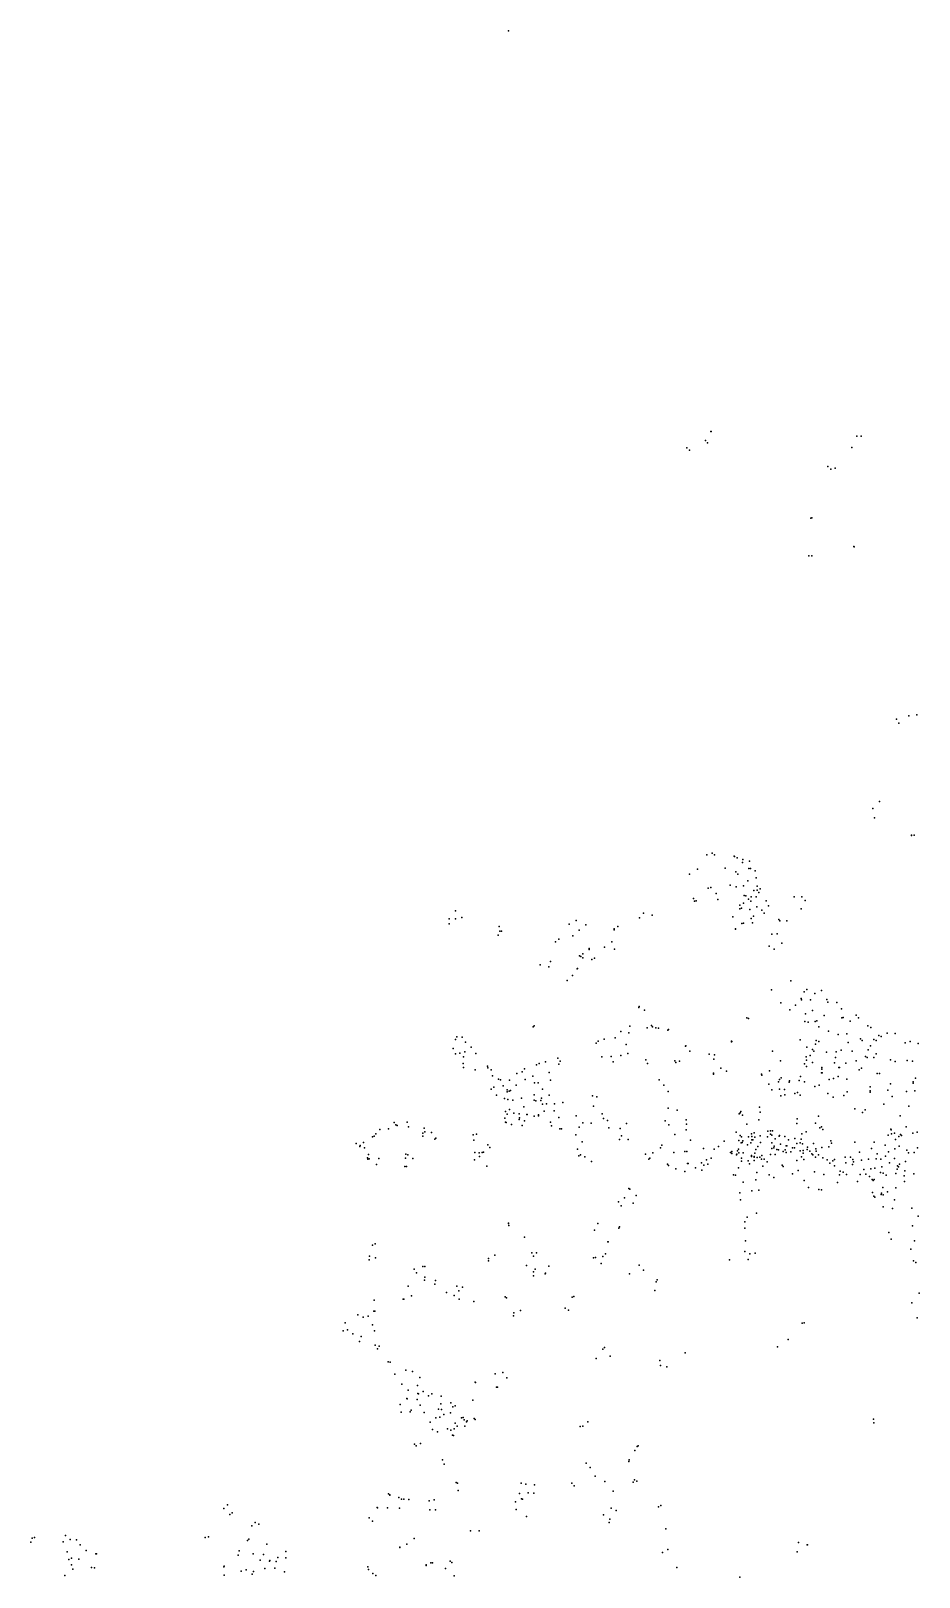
# Model space of a CAD drawing. Header units: millimetres. Extents: x -60275265 to 22802890, y -38578442 to 24337084.
# Drawn here: x 2065622 to 7242622, y -13390304 to -4383304 of the extents above; entities that cross this region are included whole.
import ezdxf

# ---------------------------------------------------------------- set-up
doc = ezdxf.new("R2010")
doc.units = ezdxf.units.MM
doc.header["$MEASUREMENT"] = 0
doc.layers.add('particles', color=7, linetype='Continuous', true_color=0x000000)

msp = doc.modelspace()

# ---------------------------------------------------------------- linework, layer by layer
at = {"layer": 'particles', "color": 93, "true_color": 0x67d435}
for p in [(4848622, -4383304), (6029622, -6716304), (6030622, -6717304), (6879622, -6744304), (6904622, -6743304), (6905622, -6743304), (5888622, -6812304), (5904622, -6825304), (5997622, -6768304), (6008622, -6782304), (6850622, -6809304), (6710622, -6920304), (6753622, -6930304), (6728622, -6936304), (6611622, -7221304), (6616622, -7219304), (6617622, -7220304), (6599622, -7440304), (6616622, -7441304), (6862622, -7386304), (6863622, -7389304), (7183622, -8372304), (7228622, -8368304), (7111622, -8393304), (7123622, -8415304), (6972622, -8913304), (7011622, -8872304), (7012622, -8872304), (6982622, -8967304), (6982622, -8968304), (7197622, -9070304), (7198622, -9069304), (7213622, -9069304), (6004622, -9183304), (6036622, -9172304), (6049622, -9183304), (5950622, -9267304), (6112622, -9261304), (6164622, -9191304), (6166622, -9193304), (6181622, -9200304), (6212622, -9227304), (6214622, -9209304), (6250622, -9263304), (6254622, -9219304), (6259622, -9262304), (6286622, -9275304), (5904622, -9296304), (6140622, -9359304), (6174622, -9281304), (6186622, -9295304), (6219622, -9364304), (6244622, -9335304), (6293622, -9316304), (6298622, -9366304), (5928622, -9437304), (5933622, -9452304), (5942622, -9451304), (6013622, -9376304), (6029622, -9372304), (6059622, -9408304), (6059622, -9408304), (6069622, -9442304), (6175622, -9369304), (6223622, -9419304), (6232622, -9422304), (6248622, -9441304), (6262622, -9452304), (6263622, -9427304), (6279622, -9391304), (6292622, -9427304), (6298622, -9389304), (6308622, -9402304), (6315622, -9380304), (6350622, -9451304), (6514622, -9427304), (6558622, -9428304), (6577622, -9448304), (4540622, -9509304), (5636622, -9522304), (5686622, -9535304), (6157622, -9544304), (6197622, -9475304), (6197622, -9498304), (6206622, -9494304), (6219622, -9465304), (6255622, -9502304), (6277622, -9540304), (6297622, -9486304), (6326622, -9505304), (6339622, -9523304), (6364622, -9479304), (6554622, -9497304), (4502622, -9556304), (4503622, -9584304), (4540622, -9556304), (4576622, -9548304), (4795622, -9601304), (4798622, -9628304), (4808622, -9628304), (5203622, -9586304), (5243622, -9565304), (5261622, -9622304), (5300622, -9591304), (5465622, -9614304), (5465622, -9620304), (5487622, -9601304), (5613622, -9549304), (6172622, -9614304), (6172622, -9616304), (6209622, -9583304), (6219622, -9580304), (6264622, -9553304), (6271622, -9578304), (6425622, -9559304), (6430622, -9567304), (6471622, -9567304), (4788622, -9651304), (5122622, -9689304), (5122622, -9690304), (5142622, -9673304), (5223622, -9654304), (5408622, -9720304), (5452622, -9689304), (6368622, -9714304), (6384622, -9645304), (6415622, -9642304), (6442622, -9697304), (5094622, -9804304), (5262622, -9771304), (5271622, -9775304), (5283622, -9759304), (5283622, -9782304), (5318622, -9735304), (5319622, -9729304), (5319622, -9733304), (5335622, -9793304), (5351622, -9784304), (5466622, -9733304), (6398622, -9732304), (5033622, -9824304), (5083622, -9836304), (5221622, -9885304), (5249622, -9846304), (5251622, -9844304), (5190622, -9914304), (6381622, -9969304), (6494622, -9917304), (6573622, -9981304), (6587622, -9967304), (6635622, -9991304), (6674622, -9972304), (5608622, -10072304), (5611622, -10067304), (6436622, -10045304), (6489622, -10085304), (6522622, -10059304), (6554622, -10020304), (6556622, -10028304), (6609622, -10028304), (6704622, -10025304), (6710622, -10041304), (6762622, -10042304), (6790622, -10079304), (5641622, -10088304), (5683622, -10177304), (6237622, -10132304), (6237622, -10132304), (6247622, -10137304), (6576622, -10153304), (6579622, -10109304), (6596622, -10158304), (6621622, -10089304), (6637622, -10153304), (6645622, -10149304), (6689622, -10119304), (6791622, -10133304), (6799622, -10130304), (6841622, -10152304), (6876622, -10117304), (6888622, -10133304), (4539622, -10259304), (4547622, -10243304), (4578622, -10244304), (4993622, -10185304), (4993622, -10185304), (4998622, -10179304), (5406622, -10256304), (5471622, -10248304), (5503622, -10212304), (5550622, -10219304), (5556622, -10180304), (5657622, -10191304), (5688622, -10185304), (5708622, -10191304), (5723622, -10192304), (5778622, -10204304), (5781622, -10201304), (6548622, -10261304), (6643622, -10264304), (6658622, -10184304), (6714622, -10209304), (6770622, -10230304), (6820622, -10225304), (6900622, -10254304), (6910622, -10265304), (6944622, -10178304), (6960622, -10188304), (6979622, -10258304), (6992622, -10265304), (7008622, -10236304), (7020622, -10240304), (7056622, -10221304), (7103622, -10224304), (4526622, -10311304), (4540622, -10341304), (4565622, -10338304), (4594622, -10331304), (4598622, -10273304), (4631622, -10303304), (4659622, -10339304), (5359622, -10280304), (5371622, -10269304), (5448622, -10357304), (5504622, -10351304), (5534622, -10288304), (5545622, -10339304), (5881622, -10297304), (5882622, -10295304), (5905622, -10327304), (6018622, -10344304), (6049622, -10348304), (6148622, -10269304), (6149622, -10272304), (6150622, -10271304), (6387622, -10326304), (6388622, -10326304), (6588622, -10304304), (6607622, -10351304), (6620622, -10316304), (6628622, -10326304), (6638622, -10286304), (6657622, -10270304), (6703622, -10333304), (6759622, -10330304), (6787622, -10321304), (6828622, -10275304), (6851622, -10326304), (6946622, -10318304), (6958622, -10296304), (6992622, -10342304), (7161622, -10277304), (7189622, -10271304), (7236622, -10281304), (4585622, -10399304), (4587622, -10359304), (4587622, -10421304), (4655622, -10435304), (4726622, -10414304), (4728622, -10423304), (4748622, -10436304), (4929622, -10446304), (4942622, -10430304), (5011622, -10406304), (5027622, -10399304), (5064622, -10389304), (5136622, -10367304), (5143622, -10402304), (5150622, -10384304), (5393622, -10359304), (5458622, -10388304), (5649622, -10377304), (5658622, -10398304), (5819622, -10383304), (5824622, -10392304), (5846622, -10385304), (6045622, -10373304), (6087622, -10426304), (6120622, -10442304), (6120622, -10443304), (6371622, -10441304), (6435622, -10382304), (6574622, -10400304), (6583622, -10359304), (6586622, -10378304), (6586622, -10416304), (6621622, -10392304), (6675622, -10431304), (6676622, -10422304), (6748622, -10394304), (6755622, -10364304), (6775622, -10422304), (6778622, -10422304), (6815622, -10397304), (6876622, -10383304), (6892622, -10436304), (6907622, -10426304), (6930622, -10358304), (6939622, -10364304), (6978622, -10364304), (7075622, -10377304), (7102622, -10386304), (7172622, -10380304), (7203622, -10385304), (4756622, -10471304), (4764622, -10537304), (4790622, -10490304), (4802622, -10493304), (4817622, -10528304), (4855622, -10496304), (4893622, -10524304), (4898622, -10456304), (4945622, -10492304), (4991622, -10472304), (5001622, -10511304), (5022622, -10510304), (5086622, -10451304), (5093622, -10495304), (5727622, -10494304), (5755622, -10524304), (6043622, -10454304), (6044622, -10461304), (6324622, -10460304), (6325622, -10467304), (6366622, -10519304), (6423622, -10505304), (6429622, -10491304), (6439622, -10481304), (6485622, -10507304), (6486622, -10500304), (6543622, -10497304), (6551622, -10474304), (6574622, -10505304), (6635622, -10533304), (6660622, -10525304), (6673622, -10452304), (6677622, -10453304), (6718622, -10491304), (6743622, -10486304), (6771622, -10473304), (6820622, -10490304), (6956622, -10534304), (6997622, -10456304), (7012622, -10456304), (7075622, -10516304), (7208622, -10505304), (7208622, -10513304), (7222622, -10484304), (4747622, -10548304), (4779622, -10583304), (4825622, -10602304), (4841622, -10551304), (4841622, -10563304), (4845622, -10608304), (4852622, -10559304), (4860622, -10555304), (4874622, -10612304), (4924622, -10600304), (4999622, -10580304), (4999622, -10612304), (5008622, -10616304), (5038622, -10614304), (5041622, -10600304), (5047622, -10548304), (5085622, -10582304), (5166622, -10626304), (5338622, -10587304), (5363622, -10593304), (5780622, -10561304), (6384622, -10552304), (6428622, -10547304), (6436622, -10586304), (6457622, -10550304), (6459622, -10581304), (6518622, -10572304), (6534622, -10568304), (6549622, -10583304), (6711622, -10572304), (6741622, -10595304), (6804622, -10584304), (6822622, -10564304), (6957622, -10558304), (6957622, -10566304), (7060622, -10554304), (7085622, -10590304), (7168622, -10562304), (7217622, -10558304), (4827622, -10717304), (4831622, -10677304), (4841622, -10693304), (4855622, -10667304), (4879622, -10688304), (4911622, -10692304), (4912622, -10715304), (4939622, -10651304), (4956622, -10696304), (4957622, -10696304), (4998622, -10705304), (5023622, -10704304), (5024622, -10697304), (5046622, -10635304), (5056622, -10676304), (5070622, -10634304), (5114622, -10673304), (5117622, -10634304), (5142622, -10713304), (5244622, -10704304), (5345622, -10646304), (5395622, -10691304), (5402622, -10718304), (5780622, -10658304), (5831622, -10670304), (6194622, -10691304), (6200622, -10686304), (6203622, -10678304), (6212622, -10699304), (6312622, -10653304), (6316622, -10682304), (6655622, -10705304), (6868622, -10663304), (6912622, -10683304), (6928622, -10668304), (7036622, -10635304), (7131622, -10704304), (7182622, -10646304), (4076622, -10808304), (4099622, -10783304), (4149622, -10779304), (4183622, -10742304), (4192622, -10755304), (4199622, -10759304), (4259622, -10739304), (4266622, -10768304), (4349622, -10804304), (4358622, -10775304), (4362622, -10797304), (4400622, -10801304), (4832622, -10739304), (4836622, -10742304), (4866622, -10753304), (4911622, -10725304), (4928622, -10759304), (4942622, -10733304), (5093622, -10739304), (5100622, -10761304), (5147622, -10778304), (5157622, -10778304), (5261622, -10769304), (5282622, -10744304), (5331622, -10746304), (5425622, -10730304), (5434622, -10772304), (5500622, -10777304), (5537622, -10747304), (5762622, -10732304), (5783622, -10755304), (5884622, -10785304), (5885622, -10727304), (5886622, -10751304), (6176622, -10798304), (6237622, -10751304), (6266622, -10808304), (6281622, -10803304), (6308622, -10727304), (6361622, -10793304), (6376622, -10790304), (6387622, -10791304), (6530622, -10748304), (6531622, -10721304), (6532622, -10720304), (6559622, -10808304), (6584622, -10796304), (6639622, -10746304), (6664622, -10772304), (6673622, -10768304), (6680622, -10782304), (7078622, -10781304), (7080622, -10784304), (7081622, -10807304), (7098622, -10804304), (7166622, -10767304), (7206622, -10804304), (7230622, -10799304), (3960622, -10864304), (3982622, -10882304), (3984622, -10875304), (4004622, -10858304), (4010622, -10890304), (4057622, -10825304), (4065622, -10822304), (4349622, -10821304), (4419622, -10839304), (4426622, -10833304), (4643622, -10813304), (4647622, -10845304), (4662622, -10810304), (4728622, -10872304), (4739622, -10887304), (5242622, -10813304), (5251622, -10897304), (5279622, -10855304), (5496622, -10840304), (5508622, -10819304), (5547622, -10841304), (5734622, -10889304), (5743622, -10873304), (5819622, -10812304), (5909622, -10844304), (5986622, -10893304), (6047622, -10898304), (6072622, -10881304), (6105622, -10851304), (6189622, -10897304), (6191622, -10846304), (6200622, -10818304), (6204622, -10861304), (6206622, -10825304), (6210622, -10858304), (6215622, -10849304), (6241622, -10872304), (6247622, -10826304), (6262622, -10861304), (6268622, -10823304), (6268622, -10843304), (6272622, -10843304), (6284622, -10828304), (6302622, -10882304), (6316622, -10820304), (6317622, -10859304), (6358622, -10826304), (6376622, -10809304), (6383622, -10894304), (6384622, -10815304), (6384622, -10861304), (6395622, -10889304), (6397622, -10880304), (6403622, -10838304), (6426622, -10822304), (6429622, -10817304), (6434622, -10869304), (6460622, -10823304), (6468622, -10877304), (6471622, -10877304), (6480622, -10843304), (6504622, -10890304), (6516622, -10889304), (6517622, -10836304), (6530622, -10865304), (6549622, -10860304), (6554622, -10839304), (6563622, -10866304), (6592622, -10886304), (6626622, -10865304), (6641622, -10895304), (6676622, -10888304), (6716622, -10883304), (6727622, -10848304), (6732622, -10862304), (6867622, -10857304), (6867622, -10857304), (6964622, -10893304), (6981622, -10857304), (7045622, -10874304), (7061622, -10815304), (7101622, -10895304), (7105622, -10840304), (7123622, -10824304), (7126622, -10880304), (7134622, -10812304), (7139622, -10818304), (7233622, -10889304), (4026622, -10948304), (4028622, -10956304), (4032622, -10929304), (4036622, -10954304), (4079622, -10987304), (4093622, -10952304), (4248622, -10950304), (4250622, -10926304), (4262622, -10931304), (4291622, -10951304), (4651622, -10959304), (4653622, -10916304), (4678622, -10918304), (4679622, -10940304), (4695622, -10917304), (4704622, -10915304), (5259622, -10937304), (5268622, -10931304), (5294622, -10942304), (5332622, -10970304), (5647622, -10926304), (5667622, -10956304), (5672622, -10949304), (5690622, -10919304), (5775622, -10985304), (5813622, -10916304), (5876622, -10910304), (5888622, -10910304), (5893622, -10981304), (5896622, -10981304), (5974622, -10977304), (6003622, -10959304), (6011622, -10984304), (6030622, -10949304), (6143622, -10917304), (6150622, -10910304), (6151622, -10922304), (6177622, -10930304), (6179622, -10927304), (6183622, -10907304), (6191622, -10919304), (6206622, -10949304), (6207622, -10967304), (6216622, -10918304), (6246622, -10965304), (6254622, -10983304), (6265622, -10935304), (6265622, -10940304), (6280622, -10943304), (6280622, -10964304), (6281622, -10939304), (6284622, -10921304), (6290622, -10899304), (6299622, -10946304), (6314622, -10944304), (6323622, -10955304), (6325622, -10934304), (6339622, -10956304), (6357622, -10972304), (6376622, -10929304), (6404622, -10929304), (6412622, -10900304), (6423622, -10901304), (6450622, -10910304), (6461622, -10902304), (6468622, -10917304), (6495622, -10912304), (6530622, -10964304), (6549622, -10906304), (6556622, -10942304), (6566622, -10905304), (6567622, -10921304), (6571622, -10957304), (6589622, -10900304), (6606622, -10909304), (6617622, -10924304), (6623622, -10930304), (6639622, -10943304), (6643622, -10908304), (6656622, -10930304), (6681622, -10947304), (6707622, -10959304), (6722622, -10978304), (6739622, -10965304), (6749622, -10958304), (6812622, -10944304), (6815622, -10977304), (6842622, -10943304), (6854622, -10986304), (6856622, -10957304), (6859622, -10972304), (6895622, -10914304), (6907622, -10961304), (6947622, -10956304), (6992622, -10954304), (6998622, -10925304), (7019622, -10955304), (7047622, -10938304), (7063622, -10913304), (7070622, -10976304), (7098622, -10952304), (7128622, -10985304), (7163622, -10969304), (7170622, -10904304), (7181622, -10918304), (7213622, -10917304), (4244622, -10999304), (4255622, -10999304), (4723622, -10996304), (5782622, -10993304), (5824622, -11011304), (5876622, -11028304), (5939622, -11006304), (5976622, -11020304), (5988622, -10991304), (6161622, -11046304), (6172622, -11048304), (6189622, -11006304), (6291622, -11075304), (6297622, -11033304), (6332622, -10996304), (6369622, -11046304), (6395622, -11063304), (6444622, -10991304), (6450622, -10998304), (6505622, -11041304), (6538622, -11022304), (6633622, -11030304), (6687622, -11044304), (6749622, -10994304), (6778622, -11046304), (6779622, -11046304), (6781622, -11025304), (6799622, -11032304), (6818622, -11045304), (6898622, -11044304), (6920622, -11016304), (6932622, -11042304), (6953622, -11056304), (6960622, -11011304), (6969622, -11073304), (6980622, -11074304), (6984622, -11007304), (7017622, -11034304), (7024622, -11001304), (7033622, -11038304), (7051622, -11048304), (7107622, -11039304), (7115622, -11013304), (7116622, -10995304), (7122622, -11000304), (7155622, -11052304), (7159622, -11024304), (7212622, -11040304), (5551622, -11126304), (5556622, -11131304), (5593622, -11167304), (6198622, -11151304), (6217622, -11089304), (6268622, -11140304), (6308622, -11137304), (6572622, -11079304), (6598622, -11121304), (6658622, -11133304), (6674622, -11135304), (6766622, -11092304), (6883622, -11086304), (6971622, -11150304), (6974622, -11080304), (7021622, -11161304), (7023622, -11154304), (7031622, -11121304), (7032622, -11163304), (7057622, -11146304), (7106622, -11122304), (7156622, -11086304), (5490622, -11204304), (5506622, -11227304), (5524622, -11181304), (5575622, -11212304), (6201622, -11192304), (6978622, -11171304), (6984622, -11177304), (7033622, -11233304), (7087622, -11242304), (7099622, -11193304), (7200622, -11241304), (4848622, -11329304), (4849622, -11330304), (4851622, -11342304), (5369622, -11330304), (6227622, -11320304), (6239622, -11293304), (6295622, -11270304), (7204622, -11344304), (7237622, -11288304), (4942622, -11410304), (5351622, -11370304), (5427622, -11437304), (5429622, -11437304), (5492622, -11357304), (5496622, -11349304), (6227622, -11357304), (6231622, -11431304), (7065622, -11383304), (7080622, -11422304), (7216622, -11431304), (4039622, -11520304), (4057622, -11456304), (4057622, -11457304), (4072622, -11448304), (4770622, -11514304), (4984622, -11502304), (4995622, -11520304), (5012622, -11502304), (5399622, -11522304), (5415622, -11506304), (6226622, -11493304), (6256622, -11506304), (6287622, -11503304), (7193622, -11480304), (4037622, -11541304), (4073622, -11531304), (4298622, -11597304), (4313622, -11618304), (4349622, -11580304), (4362622, -11580304), (4732622, -11534304), (4733622, -11547304), (4954622, -11575304), (4994622, -11612304), (5005622, -11596304), (5084622, -11578304), (5345622, -11530304), (5356622, -11529304), (5388622, -11563304), (5611622, -11573304), (5636622, -11603304), (6136622, -11541304), (6246622, -11540304), (7210622, -11547304), (7223622, -11557304), (4264622, -11695304), (4359622, -11660304), (4361622, -11643304), (4420622, -11683304), (4424622, -11662304), (4547622, -11696304), (4581622, -11702304), (4995622, -11635304), (5062622, -11624304), (5065622, -11619304), (5555622, -11624304), (5710622, -11671304), (5715622, -11659304), (4065622, -11777304), (4066622, -11777304), (4235622, -11771304), (4239622, -11772304), (4284622, -11752304), (4488622, -11733304), (4532622, -11749304), (4559622, -11723304), (4562622, -11772304), (4646622, -11784304), (4830622, -11757304), (4837622, -11764304), (5220622, -11760304), (5229622, -11755304), (5702622, -11720304), (5702622, -11720304), (7200622, -11793304), (7242622, -11737304), (3971622, -11862304), (4002622, -11876304), (4031622, -11870304), (4063622, -11840304), (4070622, -11841304), (4878622, -11869304), (4879622, -11851304), (4918622, -11837304), (5179622, -11824304), (5199622, -11835304), (7231622, -11880304), (3886622, -11956304), (3896622, -11908304), (3911622, -11950304), (3942622, -11973304), (4057622, -11920304), (4068622, -11956304), (6560622, -11910304), (6573622, -11908304), (6573622, -11909304), (3980622, -12017304), (3990622, -11988304), (4071622, -12039304), (4085622, -12060304), (4094622, -12045304), (5398622, -12062304), (5409622, -12052304), (6416622, -12049304), (6479622, -12006304), (4148622, -12136304), (4160622, -12139304), (5359622, -12116304), (5442622, -12103304), (5731622, -12129304), (5735622, -12157304), (5879622, -12083304), (4187622, -12207304), (4251622, -12185304), (4290622, -12193304), (4331622, -12227304), (4772622, -12206304), (4816622, -12198304), (4839622, -12229304), (5772622, -12165304), (4228622, -12266304), (4264622, -12302304), (4319622, -12274304), (4321622, -12321304), (4324622, -12323304), (4352622, -12309304), (4383622, -12334304), (4383622, -12335304), (4401622, -12323304), (4457622, -12337304), (4655622, -12254304), (4657622, -12256304), (4778622, -12284304), (4784622, -12284304), (4217622, -12385304), (4257622, -12350304), (4259622, -12351304), (4276622, -12427304), (4281622, -12417304), (4317622, -12355304), (4333622, -12388304), (4440622, -12412304), (4455622, -12381304), (4459622, -12414304), (4512622, -12375304), (4524622, -12399304), (4537622, -12392304), (4641622, -12359304), (4224622, -12430304), (4358622, -12431304), (4392622, -12488304), (4426622, -12463304), (4448622, -12458304), (4472622, -12442304), (4510622, -12433304), (4538622, -12493304), (4550622, -12511304), (4575622, -12463304), (4584622, -12460304), (4591622, -12474304), (4595622, -12510304), (4604622, -12485304), (4608622, -12480304), (4648622, -12466304), (4655622, -12473304), (5266622, -12512304), (5283622, -12511304), (5311622, -12485304), (6976622, -12470304), (6979622, -12492304), (4406622, -12531304), (4435622, -12544304), (4493622, -12527304), (4512622, -12535304), (4522622, -12564304), (4528622, -12565304), (4533622, -12527304), (4300622, -12616304), (4310622, -12626304), (4335622, -12611304), (5586622, -12652304), (5598622, -12630304), (5605622, -12625304), (4464622, -12707304), (4474622, -12733304), (5301622, -12727304), (5325622, -12752304), (5551622, -12716304), (5553622, -12707304), (4544622, -12839304), (4551622, -12842304), (4923622, -12843304), (4949622, -12849304), (5001622, -12852304), (5218622, -12842304), (5231622, -12858304), (5354622, -12802304), (5410622, -12834304), (5575622, -12837304), (5583622, -12824304), (5597622, -12832304), (3211622, -12969304), (4149622, -12906304), (4158622, -12911304), (4158622, -12912304), (4210622, -12926304), (4226622, -12936304), (4239622, -12936304), (4268622, -12938304), (4386622, -12946304), (4415622, -12940304), (4555622, -12886304), (4889622, -12951304), (4913622, -12904304), (4925622, -12934304), (4930622, -12936304), (4963622, -12899304), (4996622, -12902304), (5458622, -12890304), (3190622, -12991304), (3224622, -13026304), (3238622, -13016304), (4036622, -13044304), (4036622, -13044304), (4083622, -12984304), (4085622, -12986304), (4144622, -12986304), (4213622, -12989304), (4390622, -12999304), (4424622, -12998304), (4894622, -12996304), (4954622, -13037304), (5403622, -13028304), (5440622, -13052304), (5447622, -12989304), (5476622, -13003304), (5723622, -12980304), (5736622, -12974304), (2267622, -13148304), (3352622, -13092304), (3373622, -13072304), (3394622, -13082304), (4057622, -13064304), (4627622, -13120304), (4677622, -13120304), (5435622, -13072304), (5765622, -13108304), (2065622, -13186304), (2073622, -13163304), (2085622, -13160304), (2254622, -13185304), (2294622, -13172304), (2330622, -13173304), (2352622, -13202304), (2387622, -13236304), (3081622, -13159304), (3101622, -13155304), (3279622, -13237304), (3328622, -13176304), (3335622, -13170304), (3441622, -13198304), (4216622, -13216304), (4216622, -13217304), (4257622, -13198304), (4298622, -13165304), (4299622, -13165304), (5778622, -13229304), (6540622, -13189304), (6590622, -13203304), (6591622, -13203304), (2276622, -13242304), (2286622, -13288304), (2301622, -13318304), (2302622, -13280304), (2345622, -13285304), (2443622, -13254304), (2447622, -13255304), (3190622, -13330304), (3191622, -13327304), (3273622, -13263304), (3361622, -13254304), (3402622, -13291304), (3421622, -13258304), (3456622, -13298304), (3458622, -13293304), (3494622, -13299304), (3504622, -13275304), (3551622, -13241304), (3551622, -13278304), (4028622, -13330304), (4369622, -13318304), (4369622, -13323304), (4397622, -13307304), (4406622, -13307304), (4509622, -13298304), (4519622, -13305304), (5746622, -13247304), (6532622, -13242304), (6532622, -13242304), (2263622, -13381304), (2310622, -13343304), (2418622, -13335304), (2436622, -13337304), (3192622, -13379304), (3291622, -13355304), (3319622, -13347304), (3354622, -13373304), (3362622, -13358304), (3429622, -13341304), (3486622, -13338304), (3543622, -13360304), (4032622, -13345304), (4058622, -13369304), (4076622, -13380304), (4482622, -13340304), (4532622, -13383304), (5830622, -13335304), (6198622, -13390304)]:
    msp.add_point(p, dxfattribs=at)

doc.saveas('drawing.dxf')
